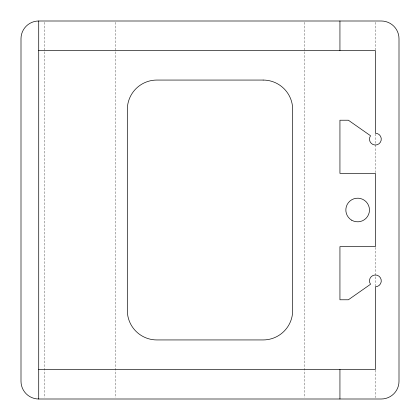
<?xml version="1.0" encoding="UTF-8"?>
<svg xmlns="http://www.w3.org/2000/svg" width="420" height="420" viewBox="0 0 420 420"><rect width="100%" height="100%" fill="white"/><g stroke="black" fill="none" stroke-linecap="round" stroke-linejoin="round"><path stroke-width="0.32" stroke-dasharray="2.1 1.58" d="M375.375 22.312L375.375 49.875M375.375 133.875L375.375 172.594M375.375 247.406L375.375 286.125M375.375 370.125L375.375 397.688M304.5 22.312L304.5 397.688M115.5 22.312L115.5 397.688M44.625 22.312L44.625 397.688"/><path stroke-width="0.63" d="M38.719 21L381.281 21A17.719 17.719 0 0 1 399 38.719L399 381.281A17.719 17.719 0 0 1 381.281 399L38.719 399A17.719 17.719 0 0 1 21 381.281L21 38.719A17.719 17.719 0 0 1 38.719 21L38.719 399M38.719 50.531L375.375 50.531L375.375 133.219A5.906 5.906 0 0 1 381.161 140.317A5.906 5.906 0 0 1 373.034 144.548A5.906 5.906 0 0 1 370.534 135.739L348.374 120.22L339.938 120.22L339.938 173.376L375.375 173.376L375.375 246.624L339.938 246.624L339.938 299.78L348.374 299.78L370.534 284.261A5.906 5.906 0 0 1 373.034 275.452A5.906 5.906 0 0 1 381.161 279.683A5.906 5.906 0 0 1 375.375 286.781L375.375 369.469L38.719 369.469M339.938 21L339.938 50.531M339.938 369.469L339.938 399M263.156 80.062L156.844 80.062A29.531 29.531 0 0 0 127.312 109.594L127.312 310.406A29.531 29.531 0 0 0 156.844 339.938L263.156 339.938A29.531 29.531 0 0 0 292.688 310.406L292.688 109.594A29.531 29.531 0 0 0 263.156 80.062M351.75 220.232A11.812 11.812 0 0 0 369.469 210A11.812 11.812 0 0 0 351.75 199.768A11.812 11.812 0 0 0 351.75 220.232"/></g></svg>
